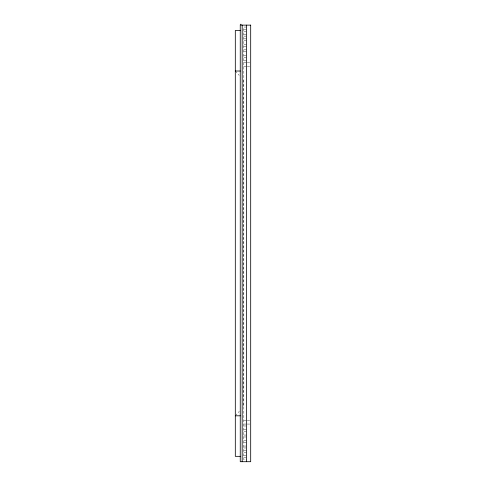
<?xml version="1.0" encoding="UTF-8"?>
<svg xmlns="http://www.w3.org/2000/svg" width="486" height="486" viewBox="0 0 486 486"><rect width="100%" height="100%" fill="white"/><g stroke="black" fill="none" stroke-linecap="round" stroke-linejoin="round"><path stroke-width="0.36" stroke-dasharray="2.43 1.82" d="M235.309 415.803L239.306 411.344M246.572 27.046L243.826 27.046L243.826 459.774L246.572 459.774M243.826 29.518L246.572 29.518M243.826 31.444L246.572 31.444M243.826 34.19L246.572 34.19M243.826 36.116L246.572 36.116M243.826 38.862L246.572 38.862M243.826 40.788L246.572 40.788M243.826 44.36L246.572 44.36M243.826 46.279L246.572 46.279M243.826 49.851L246.572 49.851M243.826 51.777L246.572 51.777M243.826 55.349L246.572 55.349M243.826 57.269L246.572 57.269M243.826 60.841L246.572 60.841M243.826 62.767L246.572 62.767M247.259 62.767L250.691 62.767M243.826 66.339L246.572 66.339M247.259 66.339L250.691 66.339M243.826 420.487L246.572 420.487M247.259 420.487L250.691 420.487M243.826 424.059L246.572 424.059M247.259 424.059L250.691 424.059M243.826 425.985L246.572 425.985M243.826 429.557L246.572 429.557M243.826 431.477L246.572 431.477M243.826 435.049L246.572 435.049M243.826 436.975L246.572 436.975M243.826 440.547L246.572 440.547M243.826 442.467L246.572 442.467M243.826 446.039L246.572 446.039M243.826 447.964L246.572 447.964M243.826 450.71L246.572 450.71M243.826 452.636L246.572 452.636M243.826 455.382L246.572 455.382M243.826 457.302L246.572 457.302M235.309 71.017L239.185 75.348M243.547 80.22L243.547 406.6"/><path stroke-width="0.73" d="M240.254 24.3L241.214 24.3M240.254 30.484L235.309 30.484L235.309 456.342L240.254 456.342M235.309 71.017L240.254 71.017M235.309 415.803L240.254 415.803M246.572 25.126L246.572 461.7M242.174 25.126L242.174 461.7M250.691 25.126L240.254 25.126L240.254 461.7L250.691 461.7L250.691 25.126"/></g></svg>
